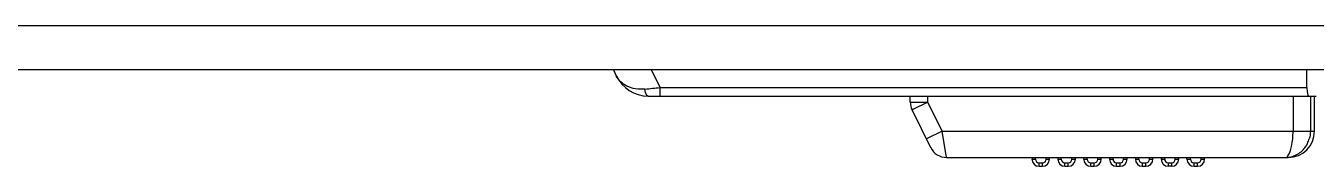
# Model space of a CAD drawing. Header units: millimetres. Extents: x 10297564 to 11610295, y -9287743 to -8409454.
# Drawn here: x 10496186 to 10497659, y -9100775 to -9100614 of the extents above; entities that cross this region are included whole.
import ezdxf

# ---------------------------------------------------------------- set-up
doc = ezdxf.new("R2010")
doc.units = ezdxf.units.MM
doc.header["$LTSCALE"] = 100
doc.layers.add('-0', color=7, linetype='Continuous')

# ---------------------------------------------------------------- blocks, each defined once
blk = doc.blocks.new('인버터 외형도')
at = {"layer": '-0', "linetype": 'Continuous'}
for p, q in [((99025.7, 35682.6), (86444.8, 35682.6)), ((99025.7, 35645), (86444.8, 35645)), ((95787.5, 35645), (95789.9, 35639.8)), ((95827.3, 35629.6), (95820.1, 35645)), ((95817.2, 35622.4), (96389.1, 35622.4)), ((95827.3, 35629.6), (96381.2, 35629.6)), ((95827.3, 35622.4), (95827.3, 35629.6)), ((96041.5, 35617.2), (96041.5, 35622.4)), ((96056.6, 35617.2), (96056.6, 35622.4)), ((96369.3, 35622.4), (96369.3, 35592.3)), ((96384.2, 35622.4), (96384.2, 35592.3)), ((96387.6, 35592.3), (96387.6, 35622.4)), ((96041.5, 35617.2), (96056.6, 35617.2)), ((96056.6, 35617.2), (96043.1, 35610.5)), ((96059.1, 35578.1), (96043.1, 35610.5)), ((96068.9, 35592.3), (96056.6, 35617.2)), ((96068.9, 35592.3), (96055.4, 35585.7)), ((96068.9, 35592.3), (96387.6, 35592.3)), ((96072.6, 35569.7), (96068.9, 35592.3)), ((96072.6, 35569.7), (96365.1, 35569.7)), ((96145.8, 35569.7), (96145.8, 35568.2)), ((96145.8, 35568.2), (96148.8, 35568.2)), ((96148.8, 35568.2), (96148.8, 35569.7)), ((96151.8, 35565.2), (96154.8, 35565.2)), ((96151.8, 35562.2), (96151.8, 35565.2)), ((96154.8, 35562.2), (96154.8, 35565.2)), ((96157.8, 35568.2), (96157.8, 35569.7)), ((96157.8, 35568.2), (96160.8, 35568.2)), ((96160.8, 35568.2), (96160.8, 35569.7)), ((96167.9, 35569.7), (96167.9, 35568.2)), ((96167.9, 35568.2), (96170.9, 35568.2)), ((96170.9, 35568.2), (96170.9, 35569.7)), ((96173.9, 35565.2), (96176.9, 35565.2)), ((96173.9, 35562.2), (96173.9, 35565.2)), ((96176.9, 35562.2), (96176.9, 35565.2)), ((96180, 35568.2), (96180, 35569.7)), ((96180, 35568.2), (96183, 35568.2)), ((96183, 35568.2), (96183, 35569.7)), ((96190, 35569.7), (96190, 35568.2)), ((96190, 35568.2), (96193.1, 35568.2)), ((96193.1, 35568.2), (96193.1, 35569.7)), ((96196.1, 35565.2), (96199.1, 35565.2)), ((96196.1, 35562.2), (96196.1, 35565.2)), ((96199.1, 35562.2), (96199.1, 35565.2)), ((96202.1, 35568.2), (96202.1, 35569.7)), ((96202.1, 35568.2), (96205.1, 35568.2)), ((96205.1, 35568.2), (96205.1, 35569.7)), ((96212.2, 35569.7), (96212.2, 35568.2)), ((96212.2, 35568.2), (96215.2, 35568.2)), ((96215.2, 35568.2), (96215.2, 35569.7)), ((96218.2, 35565.2), (96221.2, 35565.2)), ((96218.2, 35562.2), (96218.2, 35565.2)), ((96221.2, 35562.2), (96221.2, 35565.2)), ((96224.2, 35568.2), (96224.2, 35569.7)), ((96224.2, 35568.2), (96227.2, 35568.2)), ((96227.2, 35568.2), (96227.2, 35569.7)), ((96234.3, 35569.7), (96234.3, 35568.2)), ((96234.3, 35568.2), (96237.3, 35568.2)), ((96237.3, 35568.2), (96237.3, 35569.7)), ((96240.3, 35565.2), (96243.3, 35565.2)), ((96240.3, 35562.2), (96240.3, 35565.2)), ((96243.3, 35562.2), (96243.3, 35565.2)), ((96246.3, 35568.2), (96246.3, 35569.7)), ((96246.3, 35568.2), (96249.3, 35568.2)), ((96249.3, 35568.2), (96249.3, 35569.7)), ((96256.4, 35569.7), (96256.4, 35568.2)), ((96256.4, 35568.2), (96259.4, 35568.2)), ((96259.4, 35568.2), (96259.4, 35569.7)), ((96262.4, 35565.2), (96265.4, 35565.2)), ((96262.4, 35565.2), (96262.4, 35562.2)), ((96265.4, 35562.2), (96265.4, 35565.2)), ((96268.4, 35568.2), (96268.4, 35569.7)), ((96268.4, 35568.2), (96271.5, 35568.2)), ((96271.5, 35568.2), (96271.5, 35569.7)), ((96278.5, 35568.2), (96278.5, 35569.7)), ((96278.5, 35568.2), (96281.5, 35568.2)), ((96281.5, 35568.2), (96281.5, 35569.7)), ((96284.5, 35565.2), (96287.6, 35565.2)), ((96284.5, 35562.2), (96284.5, 35565.2)), ((96287.6, 35562.2), (96287.6, 35565.2)), ((96290.6, 35568.2), (96290.6, 35569.7)), ((96290.6, 35568.2), (96293.6, 35568.2)), ((96293.6, 35568.2), (96293.6, 35569.7)), ((96151.8, 35562.2), (96154.8, 35562.2)), ((96173.9, 35562.2), (96176.9, 35562.2)), ((96196.1, 35562.2), (96199.1, 35562.2)), ((96218.2, 35562.2), (96221.2, 35562.2)), ((96240.3, 35562.2), (96243.3, 35562.2)), ((96265.4, 35562.2), (96262.4, 35562.2)), ((96284.5, 35562.2), (96287.6, 35562.2))]:
    blk.add_line(p, q, dxfattribs=at)
for centre, radius, start, end in [((95817.2, 35652.5), 30.1, 205, 270), ((96056.6, 35617.2), 15, 180, 206.3066), ((96365.1, 35592.3), 22.6, 270, 0), ((96072.6, 35584.8), 15, 206.3066, 270), ((96362, 35591.4), 21.9, 307.0385, 319.4227), ((96361.8, 35591.7), 22.2, 319.4036, 324.8117), ((96361.4, 35591.9), 22.7, 324.8432, 333.1968), ((96360.9, 35592.2), 23.2, 333.1911, 343.8585), ((96151.8, 35568.2), 6.02, 180, 270), ((96151.8, 35568.2), 3.01, 180, 270), ((96154.8, 35568.2), 6.02, 270, 360), ((96154.8, 35568.2), 3.01, 270, 360), ((96173.9, 35568.2), 6.02, 180, 270), ((96173.9, 35568.2), 3.01, 180, 270), ((96176.9, 35568.2), 6.02, 270, 0), ((96176.9, 35568.2), 3.01, 270, 360), ((96196.1, 35568.2), 6.02, 180, 270), ((96196.1, 35568.2), 3.01, 180, 270), ((96199.1, 35568.2), 6.02, 270, 360), ((96199.1, 35568.2), 3.01, 270, 360), ((96218.2, 35568.2), 6.02, 180, 270), ((96218.2, 35568.2), 3.01, 180, 270), ((96221.2, 35568.2), 6.02, 270, 360), ((96221.2, 35568.2), 3.01, 270, 360), ((96240.3, 35568.2), 6.02, 180, 270), ((96240.3, 35568.2), 3.01, 180, 270), ((96243.3, 35568.2), 6.02, 270, 360), ((96243.3, 35568.2), 3.01, 270, 360), ((96262.4, 35568.2), 6.02, 180, 270), ((96262.4, 35568.2), 3.01, 180, 270), ((96265.4, 35568.2), 6.02, 270, 360), ((96265.4, 35568.2), 3.01, 270, 360), ((96284.5, 35568.2), 6.02, 180, 270), ((96284.5, 35568.2), 3.01, 180, 270), ((96287.6, 35568.2), 6.02, 270, 360), ((96287.6, 35568.2), 3.01, 270, 360), ((96362.7, 35590.2), 20.4, 270.0117, 275.5161), ((96362.7, 35590.4), 20.6, 275.5078, 276.5009), ((96362.7, 35590.6), 20.8, 276.5194, 290.1472), ((96362.7, 35590.4), 20.6, 290.1791, 293.447), ((96362.5, 35590.8), 21.1, 293.5014, 306.9898)]:
    blk.add_arc(centre, radius, start, end, dxfattribs=at)
blk.add_ellipse((96061.1, 33856.8), major_axis=(0, 8103.3), ratio=0.040486, start_param=-1.350231, end_param=-1.348289, dxfattribs=at)
for points, knots in [([(95814.4, 35628.4), (95809.1, 35627.9), (95799.2, 35629), (95791.7, 35636), (95789.9, 35639.8)], [0, 0, 0, 0, 0.560192, 1, 1, 1, 1]), ([(95817.2, 35622.4), (95816.9, 35622.4), (95814.7, 35623.7), (95814.6, 35626.4), (95814.4, 35628.4)], [0, 0, 0, 0, 0.144491, 1, 1, 1, 1]), ([(96381.2, 35629.6), (96381.2, 35627.9), (96381.5, 35626), (96382, 35622.4), (96382.8, 35622.4)], [0, 0, 0, 0, 0.68897, 1, 1, 1, 1]), ([(96364.9, 35571), (96366.7, 35573.2), (96368.6, 35580.7), (96369.3, 35587.9), (96369.3, 35592.3)], [0, 0, 0, 0, 0.396718, 1, 1, 1, 1])]:
    blk.add_open_spline(points, degree=3, knots=knots, dxfattribs=at)
for points in [[(95814.4, 35628.4), (95818.7, 35628.8), (95823, 35629.2), (95827.3, 35629.6)], [(96384.2, 35592.3), (96384.1, 35590.1), (96383.8, 35587.8), (96383.2, 35585.7)], [(96362.7, 35569.7), (96363.5, 35569.7), (96364.3, 35570.4), (96364.9, 35571)]]:
    blk.add_open_spline(points, degree=3, dxfattribs=at)

msp = doc.modelspace()

# ---------------------------------------------------------------- block references
at = {"xscale": 1.333333333333333, "yscale": 1.333333333333333, "zscale": 1.333333333333333}
msp.add_blockref('인버터 외형도', (10369140.6, -9148191), dxfattribs=at)

doc.saveas('drawing.dxf')
